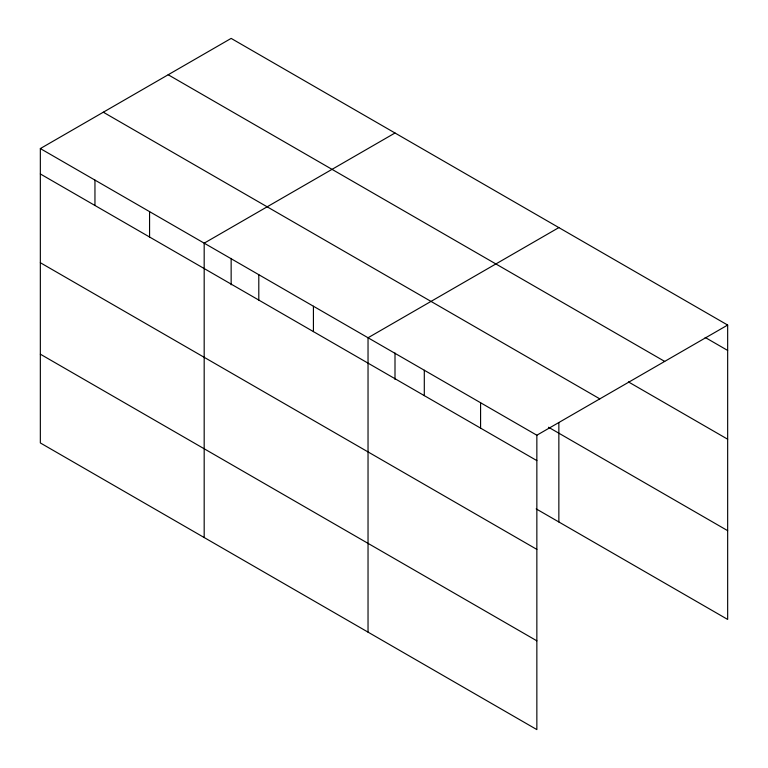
<?xml version="1.0" encoding="UTF-8"?>
<svg xmlns="http://www.w3.org/2000/svg" width="768" height="768" viewBox="0 0 768 768"><rect width="100%" height="100%" fill="white"/><g stroke="black" fill="none" stroke-linecap="round" stroke-linejoin="round"><path stroke-width="1.15" d="M536.179 508.877L727.661 619.43L727.661 325.056L231.149 38.4L40.339 148.57L40.339 442.944L536.851 729.6L536.851 435.226L40.339 148.57M395.002 132.998L204.182 243.168L204.182 537.542M558.854 227.597L368.035 337.766L368.035 632.141M536.851 435.226L727.661 325.056M705.158 337.44L727.661 350.438M168.182 74.755L664.694 361.411M628.426 381.907L727.661 439.21M103.306 112.214L599.818 398.87M548.544 427.248L727.661 530.669M40.339 173.952L536.851 460.608M40.339 262.714L536.851 549.379M40.339 354.173L536.851 640.829M558.854 422.515L558.854 521.971M480.576 402.739L480.576 428.122M424.301 370.253L424.301 395.635M395.002 353.002L395.002 379.392M313.421 306.23L313.421 331.613M258.797 274.694L258.797 300.077M231.149 258.403L231.149 284.794M149.568 211.632L149.568 237.014M94.954 180.096L94.954 205.478"/></g></svg>
